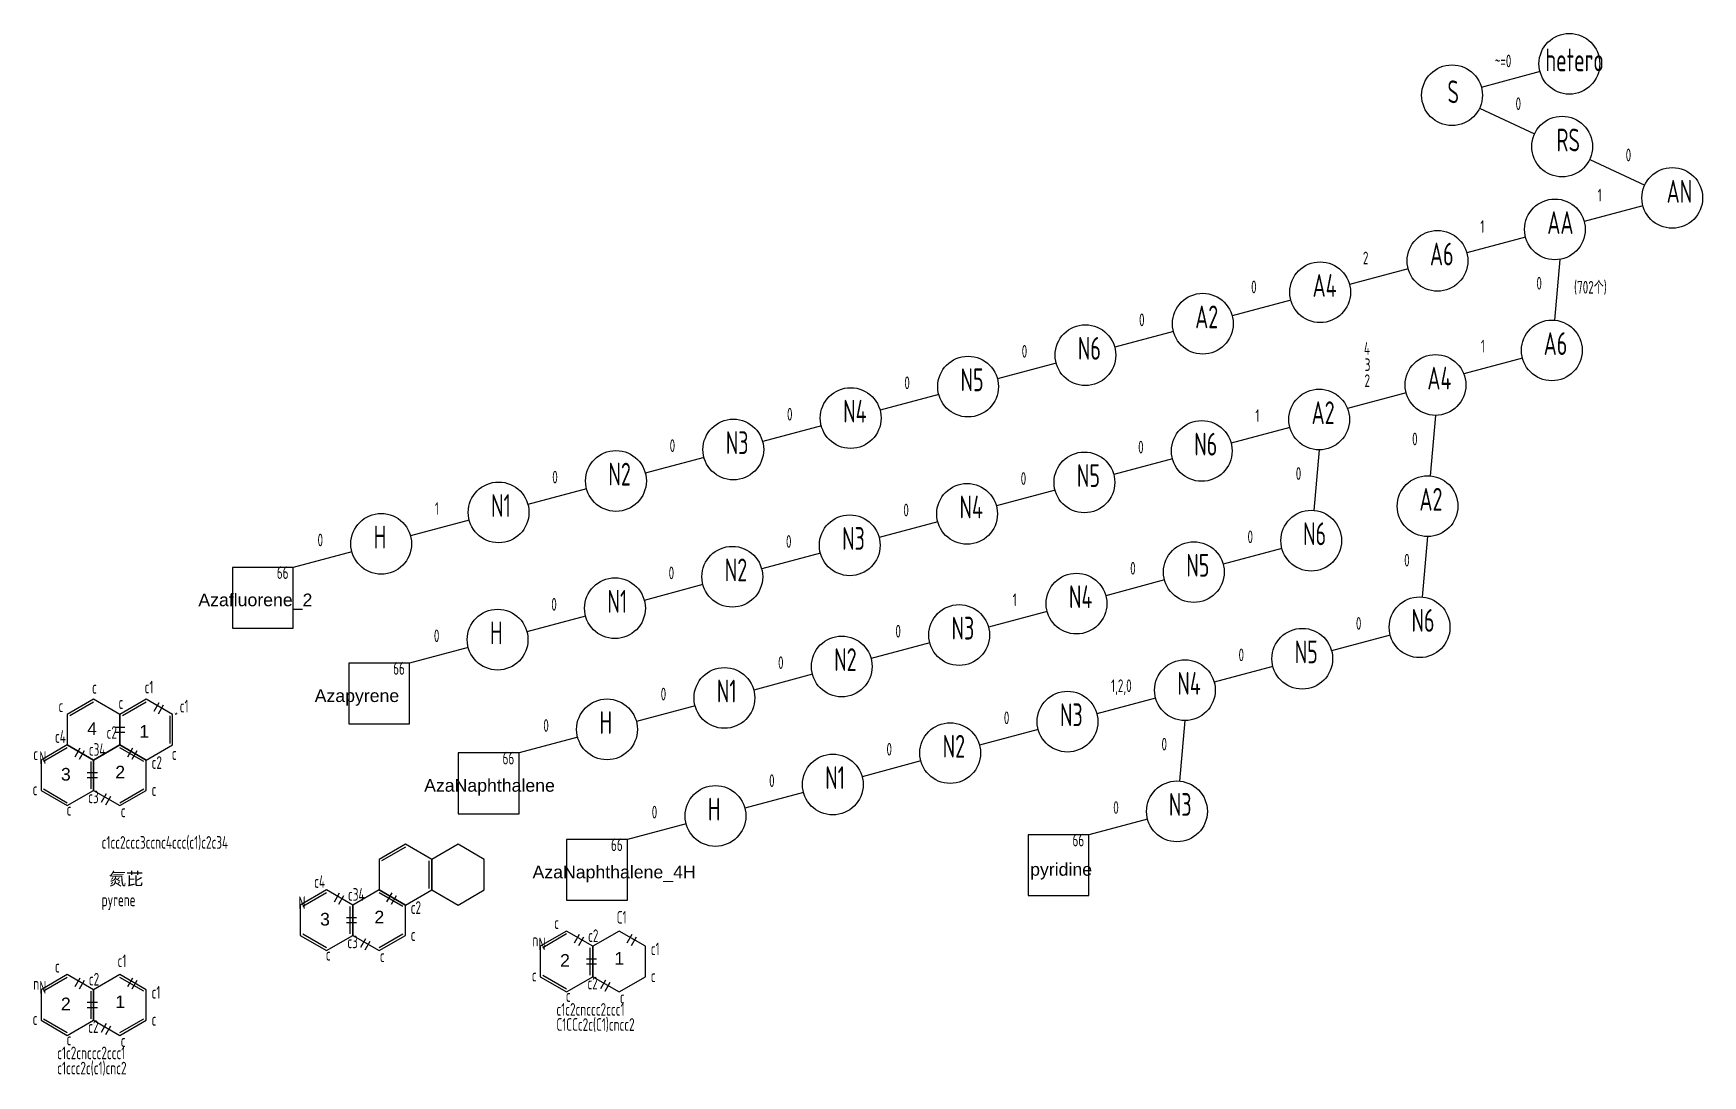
# Model space of a CAD drawing. Header units: millimetres. Extents: x 1948 to 8157, y -969 to 2597.
# Drawn here: x 2561.6 to 2891.3, y 240.9 to 446.7 of the extents above; entities that cross this region are included whole.
import ezdxf

# ---------------------------------------------------------------- set-up
doc = ezdxf.new("R2010")
doc.units = ezdxf.units.MM
doc.linetypes.add('ACAD_ISO07W100', pattern=[3, 0, -3])
doc.layers.add('text', color=7, linetype='ACAD_ISO07W100')
doc.layers.add('打断层', color=30, linetype='Continuous')
doc.styles.get("Standard").update_dxf_attribs({"font": 'arial.ttf'})
doc.styles.add('text', font='hzs.shx', dxfattribs={"width": 0.75, "bigfont": 'hztx.shx'})

msp = doc.modelspace()

# ---------------------------------------------------------------- linework, layer by layer
for p, q in [((2859.17, 439.17), (2847.58, 436.06)), ((2847.22, 431.98), (2858.1, 426.9)), ((2868.98, 421.83), (2879.85, 416.76)), ((2879.49, 412.67), (2867.9, 409.57)), ((2856.31, 406.46), (2844.72, 403.36)), ((2833.13, 400.25), (2821.54, 397.14)), ((2863.08, 402.04), (2862.03, 390.08)), ((2809.95, 394.04), (2798.36, 390.93)), ((2786.76, 387.83), (2775.17, 384.72)), ((2855.72, 382.55), (2844.12, 379.45)), ((2763.58, 381.61), (2751.99, 378.51)), ((2740.4, 375.4), (2728.81, 372.3)), ((2832.73, 375.73), (2821.14, 372.62)), ((2838.53, 371.28), (2837.48, 359.33)), ((2717.22, 369.19), (2705.63, 366.09)), ((2809.75, 368.91), (2798.16, 365.8)), ((2694.04, 362.98), (2682.44, 359.87)), ((2786.57, 362.69), (2774.98, 359.59)), ((2815.55, 364.46), (2814.5, 352.51)), ((2670.85, 356.77), (2659.26, 353.66)), ((2763.39, 356.48), (2751.79, 353.38)), ((2647.67, 350.56), (2636.08, 347.45)), ((2740.2, 350.27), (2728.61, 347.17)), ((2836.96, 347.35), (2835.91, 335.4)), ((2624.49, 344.35), (2612.9, 341.24)), ((2717.02, 344.06), (2705.43, 340.95)), ((2808.18, 344.97), (2796.59, 341.87)), ((2693.84, 337.85), (2682.25, 334.74)), ((2785, 338.76), (2773.41, 335.66)), ((2670.66, 331.64), (2659.07, 328.53)), ((2761.82, 332.55), (2750.23, 329.45)), ((2829.6, 327.87), (2818, 324.76)), ((2647.47, 325.42), (2635.88, 322.32)), ((2738.63, 326.34), (2727.04, 323.23)), ((2715.45, 320.13), (2703.86, 317.02)), ((2806.41, 321.66), (2794.82, 318.55)), ((2692.27, 313.92), (2680.68, 310.81)), ((2783.23, 315.44), (2771.64, 312.34)), ((2789.03, 311), (2787.98, 299.04)), ((2669.09, 307.7), (2657.5, 304.6)), ((2760.05, 309.23), (2748.46, 306.13)), ((2736.87, 303.02), (2725.28, 299.91)), ((2713.68, 296.81), (2702.09, 293.7)), ((2690.5, 290.6), (2678.91, 287.49)), ((2781.66, 291.51), (2770.07, 288.41))]:
    msp.add_line(p, q)
for points in [[(2600.9, 341.24), (2600.9, 329.24), (2612.9, 329.24), (2612.9, 341.24)], [(2623.88, 322.32), (2623.88, 310.32), (2635.88, 310.32), (2635.88, 322.32)], [(2568.28, 312.2), (2568.28, 306.2), (2573.47, 303.2), (2578.67, 306.2), (2578.67, 312.2), (2573.47, 315.2)], [(2578.67, 312.2), (2578.67, 306.2), (2583.86, 303.2), (2589.06, 306.2), (2589.06, 312.2), (2583.86, 315.2)], [(2563.08, 303.2), (2563.08, 297.2), (2568.28, 294.2), (2573.47, 297.2), (2573.47, 303.2), (2568.28, 306.2)], [(2573.47, 303.2), (2573.47, 297.2), (2578.67, 294.2), (2583.86, 297.2), (2583.86, 303.2), (2578.67, 306.2)], [(2645.5, 304.6), (2645.5, 292.6), (2657.5, 292.6), (2657.5, 304.6)], [(2666.91, 287.49), (2666.91, 275.49), (2678.91, 275.49), (2678.91, 287.49)], [(2758.07, 288.41), (2758.07, 276.41), (2770.07, 276.41), (2770.07, 288.41)], [(2629.86, 283.56), (2629.86, 277.56), (2635.05, 274.56), (2640.25, 277.56), (2640.25, 283.56), (2635.05, 286.56)], [(2640.25, 283.56), (2640.25, 277.56), (2645.45, 274.56), (2650.64, 277.56), (2650.64, 283.56), (2645.45, 286.56)], [(2614.27, 274.56), (2614.27, 268.56), (2619.47, 265.56), (2624.66, 268.56), (2624.66, 274.56), (2619.47, 277.56)], [(2624.66, 274.56), (2624.66, 268.56), (2629.86, 265.56), (2635.05, 268.56), (2635.05, 274.56), (2629.86, 277.56)], [(2661.69, 266.41), (2661.69, 260.41), (2666.88, 257.41), (2672.08, 260.41), (2672.08, 266.41), (2666.88, 269.41)], [(2672.08, 266.41), (2672.08, 260.41), (2677.27, 257.41), (2682.47, 260.41), (2682.47, 266.41), (2677.27, 269.41)], [(2563.08, 257.82), (2563.08, 251.82), (2568.28, 248.82), (2573.47, 251.82), (2573.47, 257.82), (2568.28, 260.82)], [(2573.47, 257.82), (2573.47, 251.82), (2578.67, 248.82), (2583.86, 251.82), (2583.86, 257.82), (2578.67, 260.82)]]:
    msp.add_lwpolyline(points, close=True)
for points in [[(2573.47, 314.62), (2568.78, 311.91)], [(2583.86, 314.62), (2579.17, 311.91)], [(2588.56, 306.48), (2588.56, 311.91)], [(2568.28, 305.62), (2563.58, 302.91)], [(2583.36, 302.91), (2578.67, 305.62)], [(2572.97, 297.48), (2572.97, 302.91)], [(2563.58, 297.48), (2568.28, 294.77)], [(2578.67, 294.77), (2583.36, 297.48)], [(2635.05, 285.98), (2630.36, 283.27)], [(2639.75, 277.85), (2639.75, 283.27)], [(2619.47, 276.98), (2614.77, 274.27)], [(2634.55, 274.27), (2629.86, 276.98)], [(2624.16, 268.85), (2624.16, 274.27)], [(2614.77, 268.85), (2619.47, 266.14)], [(2629.86, 266.14), (2634.55, 268.85)], [(2666.88, 268.84), (2662.19, 266.13)], [(2671.58, 260.7), (2671.58, 266.13)], [(2662.19, 260.7), (2666.88, 257.99)], [(2568.28, 260.24), (2563.58, 257.53)], [(2572.97, 252.11), (2572.97, 257.53)], [(2583.36, 257.53), (2578.67, 260.24)], [(2563.58, 252.11), (2568.28, 249.4)], [(2578.67, 249.4), (2583.36, 252.11)]]:
    msp.add_lwpolyline(points)
for centre in [(2864.97, 440.72), (2841.79, 434.51), (2863.54, 424.37), (2885.29, 414.23), (2862.11, 408.01), (2838.92, 401.8), (2815.74, 395.59), (2792.56, 389.38), (2769.38, 383.17), (2861.51, 384.11), (2746.2, 376.96), (2838.53, 377.28), (2723.01, 370.74), (2815.55, 370.46), (2699.83, 364.53), (2792.36, 364.25), (2676.65, 358.32), (2769.18, 358.04), (2653.47, 352.11), (2746, 351.82), (2836.96, 353.35), (2630.28, 345.9), (2722.82, 345.61), (2813.98, 346.53), (2790.79, 340.32), (2699.63, 339.4), (2767.61, 334.1), (2676.45, 333.19), (2744.43, 327.89), (2835.39, 329.42), (2653.27, 326.98), (2721.25, 321.68), (2812.21, 323.21), (2698.07, 315.47), (2789.03, 317), (2765.84, 310.78), (2674.88, 309.26), (2742.66, 304.57), (2719.48, 298.36), (2696.3, 292.15), (2787.46, 293.06)]:
    msp.add_circle(centre, 6)
at = {"layer": '打断层'}
for p, q in [((2585.43, 312.85), (2586.43, 314.58)), ((2586.29, 312.35), (2587.29, 314.08)), ((2577.67, 309.72), (2579.67, 309.72)), ((2577.67, 308.72), (2579.67, 308.72)), ((2569.84, 303.85), (2570.84, 305.58)), ((2570.7, 303.35), (2571.7, 305.08)), ((2580.23, 303.85), (2581.23, 305.58)), ((2581.1, 303.35), (2582.1, 305.08)), ((2572.22, 300.72), (2574.22, 300.72)), ((2572.22, 299.72), (2574.22, 299.72)), ((2575.03, 294.85), (2576.03, 296.58)), ((2575.9, 294.35), (2576.9, 296.08)), ((2621.03, 275.22), (2622.03, 276.95)), ((2621.9, 274.72), (2622.9, 276.45)), ((2631.42, 275.22), (2632.42, 276.95)), ((2632.29, 274.72), (2633.29, 276.45)), ((2623.41, 272.09), (2625.41, 272.09)), ((2623.41, 271.09), (2625.41, 271.09)), ((2626.23, 266.22), (2627.23, 267.95)), ((2627.09, 265.72), (2628.09, 267.45)), ((2668.44, 267.07), (2669.44, 268.8)), ((2669.31, 266.57), (2670.31, 268.3)), ((2678.84, 267.07), (2679.84, 268.8)), ((2679.7, 266.57), (2680.7, 268.3)), ((2670.83, 263.94), (2672.83, 263.94)), ((2670.83, 262.94), (2672.83, 262.94)), ((2569.84, 258.48), (2570.84, 260.21)), ((2570.7, 257.98), (2571.7, 259.71)), ((2580.23, 258.48), (2581.23, 260.21)), ((2581.1, 257.98), (2582.1, 259.71)), ((2673.64, 258.07), (2674.64, 259.8)), ((2674.51, 257.57), (2675.51, 259.3)), ((2572.22, 255.35), (2574.22, 255.35)), ((2572.22, 254.35), (2574.22, 254.35)), ((2575.03, 249.48), (2576.03, 251.21)), ((2575.9, 248.98), (2576.9, 250.71))]:
    msp.add_line(p, q, dxfattribs=at)

# ---------------------------------------------------------------- texts
at = {"layer": 'text', "style": 'text', "width": 0.75}
for s, height, p in [('~=0', 2.5, (2850.24, 440.03)), ('hetero', 4.5, (2860.23, 439.23)), ('S', 4.5, (2840.89, 432.94)), ('0', 2.5, (2854.34, 431.59)), ('RS', 4.5, (2862.42, 423.41)), ('0', 2.5, (2876.09, 421.45)), ('1', 2.5, (2870.56, 413.53)), ('AN', 4.5, (2884.18, 413.27)), ('1', 2.5, (2847.38, 407.32)), ('AA', 4.5, (2860.61, 407.11)), ('2', 2.5, (2824.19, 401.11)), ('A6', 4.5, (2837.43, 400.9)), ('A4', 4.5, (2814.25, 394.69)), ('0', 2.5, (2802.1, 395.39)), ('0', 2.5, (2858.45, 396.12)), ('(702个)', 2.5, (2865.89, 395.33)), ('A2', 4.5, (2791.06, 388.48)), ('0', 2.5, (2779.97, 388.89)), ('N6', 4.5, (2767.88, 382.26)), ('4', 2.5, (2824.39, 383.27)), ('1', 2.5, (2847.48, 383.71)), ('A6', 4.5, (2859.9, 383.21)), ('0', 2.5, (2756.79, 382.68)), ('3', 2.5, (2824.55, 380.03)), ('N5', 4.5, (2744.7, 376.05)), ('2', 2.5, (2824.5, 376.88)), ('A4', 4.5, (2836.92, 376.38)), ('0', 2.5, (2733.61, 376.46)), ('0', 2.5, (2710.43, 370.25)), ('N4', 4.5, (2721.52, 369.84)), ('A2', 4.5, (2814.05, 369.56)), ('1', 2.5, (2802.96, 369.97)), ('0', 2.5, (2687.25, 364.04)), ('N3', 4.5, (2698.34, 363.63)), ('0', 2.5, (2779.78, 363.76)), ('N6', 4.5, (2790.87, 363.34)), ('0', 2.5, (2833.9, 365.36)), ('0', 2.5, (2664.06, 357.83)), ('N2', 4.5, (2675.15, 357.42)), ('0', 2.5, (2756.59, 357.54)), ('N5', 4.5, (2767.69, 357.13)), ('0', 2.5, (2810.92, 358.54)), ('A2', 4.5, (2835.35, 352.45)), ('1', 2.5, (2640.88, 351.62)), ('N1', 4.5, (2651.97, 351.21)), ('0', 2.5, (2733.41, 351.33)), ('N4', 4.5, (2744.5, 350.92)), ('N6', 4.5, (2812.37, 345.63)), ('0', 2.5, (2617.7, 345.41)), ('H', 4.5, (2628.79, 344.99)), ('0', 2.5, (2710.23, 345.12)), ('N3', 4.5, (2721.32, 344.71)), ('0', 2.5, (2801.39, 346.04)), ('N2', 4.5, (2698.14, 338.5)), ('N5', 4.5, (2789.3, 339.41)), ('0', 2.5, (2832.33, 341.43)), ('66', 2.5, (2609.65, 338.97)), ('0', 2.5, (2687.05, 338.91)), ('0', 2.5, (2778.21, 339.82)), ('N1', 4.5, (2674.96, 332.29)), ('N4', 4.5, (2766.12, 333.2)), ('0', 2.5, (2663.87, 332.7)), ('1', 2.5, (2755.03, 333.61)), ('N6', 4.5, (2833.78, 328.52)), ('H', 4.5, (2651.77, 326.07)), ('0', 2.5, (2731.84, 327.4)), ('N3', 4.5, (2742.93, 326.99)), ('0', 2.5, (2822.8, 328.93)), ('0', 2.5, (2640.68, 326.49)), ('N5', 4.5, (2810.71, 322.3)), ('0', 2.5, (2708.66, 321.19)), ('N2', 4.5, (2719.75, 320.78)), ('0', 2.5, (2799.62, 322.72)), ('66', 2.5, (2632.64, 320.05)), ('N4', 4.5, (2787.53, 316.09)), ('c', 2.5, (2573.16, 316.3)), ('c1', 2.5, (2583.55, 316.36)), ('0', 2.5, (2685.48, 314.98)), ('N1', 4.5, (2696.57, 314.57)), ('1,2,0', 2.5, (2774.44, 316.63)), ('c', 2.5, (2566.54, 312.65)), ('c', 2.5, (2578.39, 313.28)), ('c1', 2.5, (2590.48, 312.6)), ('N3', 4.5, (2764.35, 309.88)), ('0', 2.5, (2662.3, 308.77)), ('H', 4.5, (2673.39, 308.35)), ('0', 2.5, (2753.26, 310.29)), ('c4', 2.5, (2565.84, 306.59)), ('c2', 2.5, (2576.03, 307.39)), ('N2', 4.5, (2741.17, 303.67)), ('0', 2.5, (2784.4, 305.08)), ('c', 2.5, (2561.56, 303.17)), ('c34', 2.5, (2572.53, 304.03)), ('c2', 2.5, (2584.92, 301.45)), ('c', 2.5, (2588.91, 303.23)), ('66', 2.5, (2654.25, 302.33)), ('0', 2.5, (2730.08, 304.08)), ('0', 2.5, (2706.89, 297.87)), ('N1', 4.5, (2717.98, 297.46)), ('c', 2.5, (2561.43, 296.23)), ('c3', 2.5, (2572.4, 294.67)), ('c', 2.5, (2584.92, 296.1)), ('c', 2.5, (2568.14, 292.21)), ('c', 2.5, (2578.83, 291.9)), ('0', 2.5, (2683.71, 291.66)), ('H', 4.5, (2694.8, 291.25)), ('0', 2.5, (2774.87, 292.57)), ('N3', 4.5, (2785.85, 292.17)), ('c1cc2ccc3ccnc4ccc(c1)c2c34', 2.5, (2575.05, 285.68)), ('66', 2.5, (2675.67, 285.22)), ('66', 2.5, (2766.83, 286.14)), ('c4', 2.5, (2617.03, 277.95)), ('c34', 2.5, (2623.72, 275.4)), ('pyrene', 2.5, (2575.05, 274.33)), ('c2', 2.5, (2636.11, 272.81)), ('c', 2.5, (2664.45, 269.81)), ('C1', 2.5, (2676.8, 270.89)), ('c3', 2.5, (2623.59, 266.03)), ('c', 2.5, (2636.11, 267.46)), ('n', 2.5, (2660.16, 266.39)), ('c2', 2.5, (2671.14, 267.25)), ('c1', 2.5, (2683.52, 264.67)), ('c1', 2.5, (2578.2, 262.3)), ('c', 2.5, (2619.34, 263.58)), ('c', 2.5, (2630.02, 263.27)), ('c', 2.5, (2565.84, 261.22)), ('c2', 2.5, (2572.53, 258.66)), ('c', 2.5, (2660.03, 259.45)), ('c', 2.5, (2683.52, 259.32)), ('n', 2.5, (2561.56, 257.8)), ('c1', 2.5, (2584.92, 256.08)), ('c', 2.5, (2666.75, 255.43)), ('c2', 2.5, (2671.01, 257.89)), ('c1c2cnccc2ccc1', 2.5, (2664.88, 252.69)), ('c', 2.5, (2677.43, 255.12)), ('c', 2.5, (2561.43, 250.86)), ('c2', 2.5, (2572.4, 249.29)), ('c', 2.5, (2584.92, 250.72)), ('C1CCc2c(C1)cncc2', 2.5, (2664.88, 249.71)), ('c', 2.5, (2568.14, 246.84)), ('c', 2.5, (2578.83, 246.53)), ('c1c2cnccc2ccc1', 2.5, (2566.27, 244.1)), ('c1ccc2c(c1)cnc2', 2.5, (2566.27, 241.11))]:
    msp.add_text(s, height=height, dxfattribs=at).set_placement(p)
at = {"layer": 'text', "color": 1}
for s, p in [('Azafluorene_2', (2594.16, 333.58)), ('Azapyrene', (2617.14, 314.66)), ('AzaNaphthalene', (2638.76, 296.94)), ('AzaNaphthalene_4H', (2660.17, 279.83)), ('pyridine', (2758.46, 280.35))]:
    msp.add_text(s, height=2.5, dxfattribs=at).set_placement(p)
at = {"layer": 'text'}
for s, height, p in [('4', 2.5, (2572.2, 308.14)), ('1', 2.5, (2582.5, 307.6)), ('*', 1.2, (2589.44, 311.49)), ('3', 2.5, (2567.01, 299.14)), ('2', 2.5, (2577.75, 299.56)), ('氮芘', 2.5, (2576.47, 278.49)), ('3', 2.5, (2618.2, 270.51)), ('2', 2.5, (2628.94, 270.93)), ('2', 2.5, (2665.61, 262.36)), ('1', 2.5, (2676.35, 262.78)), ('2', 2.5, (2567.01, 253.77)), ('1', 2.5, (2577.75, 254.19))]:
    msp.add_text(s, height=height, dxfattribs=at).set_placement(p)
at = {"layer": 'text', "style": 'text', "width": 0.75}
for p in [(2562.75, 302.42), (2613.95, 273.78), (2661.36, 265.63), (2562.75, 257.04)]:
    msp.add_text('N', height=2.5, rotation=360, dxfattribs=at).set_placement(p)

doc.saveas('drawing.dxf')
